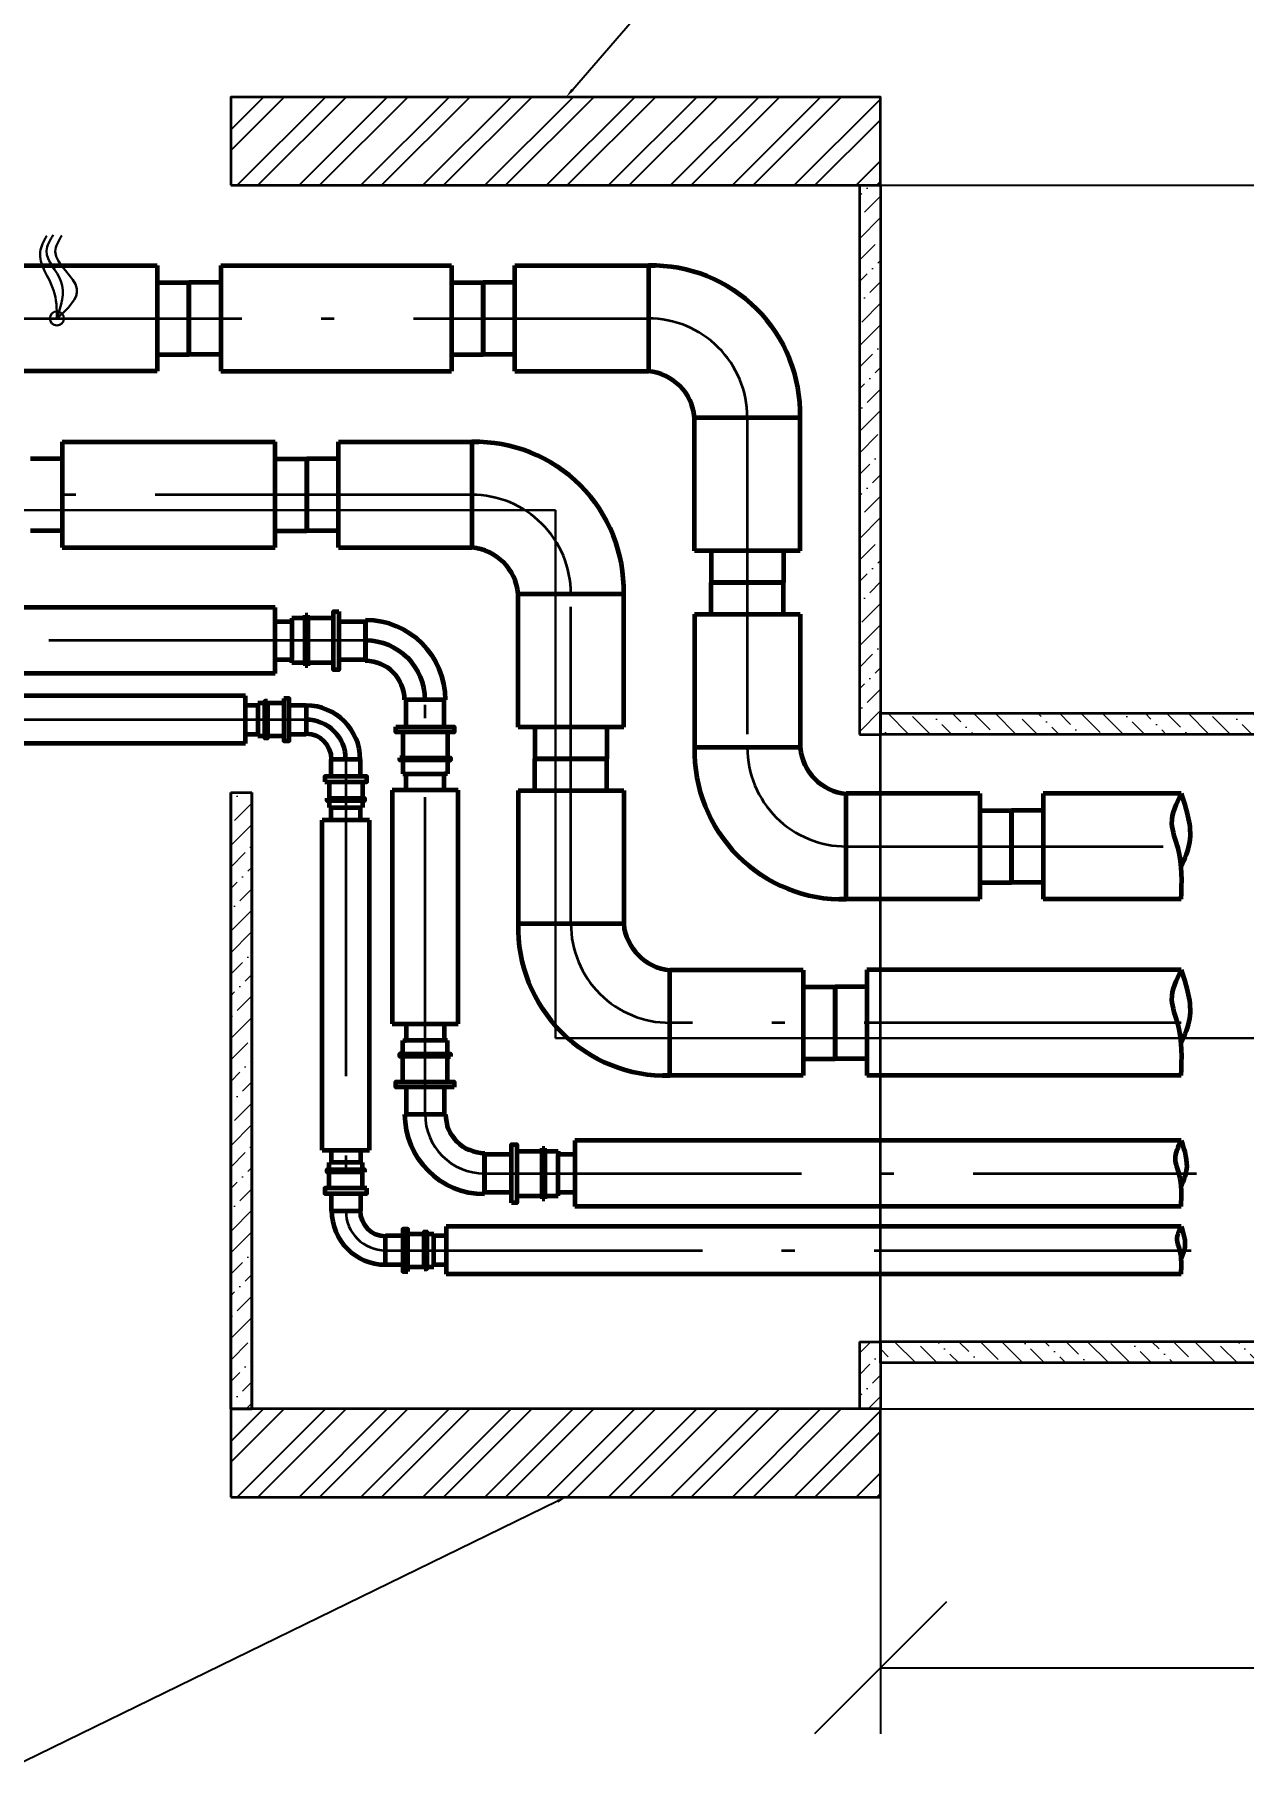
# Model space of a CAD drawing. Header units: millimetres. Extents: x 1601 to 14530, y 1157 to 12625.
# Drawn here: x 11886.09 to 11908.98, y 3051.37 to 3084.05 of the extents above; entities that cross this region are included whole.
import ezdxf
from ezdxf import colors
from ezdxf.entities.mleader import LeaderData, LeaderLine
from ezdxf.math import Vec2, Vec3

# ---------------------------------------------------------------- set-up
doc = ezdxf.new("R2010")
doc.units = ezdxf.units.MM
for name, pattern in [('ACAD_ISO04W100', [30, 24, -3, 0, -3]), ('ACAD_ISO10W100', [18.5, 12, -3, 0.5, -3]), ('осевая2', [28.575, 19.05, -3.175, 3.175, -3.175])]:
    doc.linetypes.add(name, pattern=pattern)
for name, color, linetype, lineweight in [('2 Рамка обычные', 1, 'Continuous', 60), ('Объекты проект.', 1, 'Continuous', 80), ('Осевая', 2, 'осевая2', 30), ('Размер 3.5', 250, 'Continuous', 35), ('таблица', 250, 'Continuous', 35), ('шриховка', 251, 'ACAD_ISO04W100', 15)]:
    doc.layers.add(name, color=color, linetype=linetype, lineweight=lineweight)
doc.styles.add('-ISOCPEUR-', font='isocpeur.TTF')
doc.styles.add('GOST', font='GOST Common.ttf')
doc.dimstyles.new('М 1 к 200', dxfattribs={"dimtxt": 3.5, "dimasz": 2.5, "dimexe": 1.25, "dimexo": 0, "dimtad": 1, "dimlfac": 0.2, "dimrnd": 0.1, "dimzin": 1, "dimtxsty": 'GOST', "dimblk": 'OBLIQUE', "dimcen": 2.5, "dimclrd": 256, "dimclre": 256, "dimclrt": 256, "dimadec": 0, "dimazin": 2, "dimtfac": 1, "dimtmove": 0, "dimatfit": 3, "dimldrblk": 'NONE', "dimfxl": 1.25, "dimlwd": -1, "dimlwe": -1, "dimarcsym": 0})
pattern_1 = [(45, (-5955.2925, -1907.5019), (0.152215341, 0.558122918), [0.71755, -0.14351, 0, -0.14351])]
pattern_2 = [(45, (-5904.34743, -1568.37626), (0.1522153413, 0.558122918), [0.71755, -0.14351, 0, -0.14351])]

# ---------------------------------------------------------------- blocks, each defined once
blk = doc.blocks.new('Лоток')
at = {"layer": 'шриховка'}
h = blk.add_hatch(dxfattribs=at)
h.set_pattern_fill('ANSI36', color=256, scale=0.0904)
h.set_pattern_definition(pattern_1)
h.paths.add_polyline_path([(30, 5.75), (30, 6.15), (0, 6.15), (0, 5.75)])
h = blk.add_hatch(dxfattribs=at)
h.set_pattern_fill('ANSI36', color=256, scale=0.0904)
h.set_pattern_definition(pattern_1)
h.paths.add_polyline_path([(30, -6.15), (30, -5.75), (0, -5.75), (0, -6.15)])
blk.add_lwpolyline([(0, -5.75), (30, -5.75), (30, -6.15), (0, -6.15)], close=True)
at = {"layer": 'таблица'}
for p, q in [((30, 5.75), (0, 5.75)), ((30, -5.75), (0, -5.75))]:
    blk.add_line(p, q, dxfattribs=at)
blk.add_lwpolyline([(30, 6.15), (0, 6.15), (0, -6.15), (30, -6.15)], close=True, dxfattribs=at)
blk = doc.blocks.new('_Oblique')
at = {"color": 0, "linetype": 'ByBlock', "lineweight": -2}
blk.add_line((-0.5, -0.5), (0.5, 0.5), dxfattribs=at)
blk = doc.blocks.new('*D269')
at = {"transparency": 16777216}
for p, q in [((11902.108, 3071.197), (11902.108, 3051.869)), ((11932.108, 3071.197), (11932.108, 3051.869)), ((11902.108, 3053.119), (11932.108, 3053.119))]:
    blk.add_line(p, q, dxfattribs=at)
at = {"layer": 'Defpoints', "color": 0, "transparency": 16777216}
for p in [(11902.108, 3071.197), (11932.108, 3071.197), (11932.108, 3053.119)]:
    blk.add_point(p, dxfattribs=at)
at = {"transparency": 16777216, "xscale": 2.5, "yscale": 2.5, "zscale": 2.5, "rotation": 180}
blk.add_blockref('_Oblique', (11902.108, 3053.119), dxfattribs=at)
at = {"transparency": 16777216, "xscale": 2.5, "yscale": 2.5, "zscale": 2.5}
blk.add_blockref('_Oblique', (11932.108, 3053.119), dxfattribs=at)
at = {"transparency": 16777216, "insert": (11917.108, 3055.494), "char_height": 3.5, "attachment_point": 5, "style": 'GOST'}
blk.add_mtext('6000', dxfattribs=at)
blk = doc.blocks.new('_None')
blk = doc.blocks.new('*D270')
at = {"transparency": 16777216}
for p, q in [((11912.257, 3081.197), (11912.257, 3094.397)), ((11902.108, 3081.197), (11913.507, 3081.197)), ((11912.257, 3058.026), (11912.257, 3081.197)), ((11902.108, 3058.026), (11913.507, 3058.026))]:
    blk.add_line(p, q, dxfattribs=at)
at = {"layer": 'Defpoints', "color": 0, "transparency": 16777216}
for p in [(11902.108, 3081.197), (11902.108, 3058.026), (11912.257, 3058.026)]:
    blk.add_point(p, dxfattribs=at)
at = {"transparency": 16777216, "xscale": 2.5, "yscale": 2.5, "zscale": 2.5}
for p, rotation in [((11912.257, 3081.197), 90), ((11912.257, 3058.026), 270)]:
    blk.add_blockref('_Oblique', p, dxfattribs=dict(at, rotation=rotation))
at = {"transparency": 16777216, "insert": (11909.882, 3089.047), "char_height": 3.5, "attachment_point": 5, "rotation": 90, "style": 'GOST'}
blk.add_mtext('4600', dxfattribs=at)

msp = doc.modelspace()

# ---------------------------------------------------------------- hatches: boundary and pattern name
h = msp.add_hatch()
h.set_pattern_fill('ANSI32', scale=0.087)
h.set_pattern_definition([(45, (202.55065, 19.17585), (-0.58596171, 0.58596171), []), (45, (202.9413, 19.17585), (-0.58596171, 0.58596171), [])])
h.paths.add_polyline_path([(11902.1083, 3081.1972), (11902.1083, 3082.8687), (11889.8083, 3082.8687), (11889.8083, 3081.1972)])
h = msp.add_hatch()
h.set_pattern_fill('ANSI32', scale=0.087)
h.set_pattern_definition([(45, (202.55065, -5.6666), (-0.58596171, 0.58596171), []), (45, (202.9413, -5.6666), (-0.58596171, 0.58596171), [])])
h.paths.add_polyline_path([(11902.1083, 3056.3547), (11902.1083, 3058.0262), (11889.8083, 3058.0262), (11889.8083, 3056.3547)])
at = {"layer": 'шриховка'}
h = msp.add_hatch(dxfattribs=at)
h.set_pattern_fill('ANSI36', color=256, scale=0.0904)
h.set_pattern_definition(pattern_2)
h.paths.add_polyline_path([(11901.7083, 3070.7972), (11902.1083, 3070.7972), (11902.1083, 3081.1972), (11901.7083, 3081.1972)])
h.paths.add_polyline_path([(11902.1083, 3059.2972), (11901.7083, 3059.2972), (11901.7083, 3058.0262), (11902.1083, 3058.0262)])
h = msp.add_hatch(dxfattribs=at)
h.set_pattern_fill('ANSI36', color=256, scale=0.0904)
h.set_pattern_definition(pattern_2)
h.paths.add_polyline_path([(11890.2083, 3069.6972), (11889.8083, 3069.6972), (11889.8083, 3058.0262), (11890.2083, 3058.0262)])

# ---------------------------------------------------------------- linework, layer by layer
msp.add_line((11889.8083, 3081.1972), (11902.1083, 3081.1972))
at = {"color": 3, "linetype": 'ACAD_ISO10W100', "lineweight": 35, "ltscale": 0.5}
for p, q in [((11884.0172, 3078.6757), (11897.7148, 3078.675)), ((11899.5868, 3076.8016), (11899.5868, 3070.5498)), ((11894.3748, 3075.3355), (11878.3681, 3075.3359)), ((11896.2468, 3067.2108), (11896.2468, 3073.462)), ((11892.3619, 3072.5757), (11867.375, 3072.5757)), ((11893.487, 3063.6071), (11893.4869, 3071.4507)), ((11891.2368, 3071.0757), (11867.5671, 3071.0757)), ((11891.9868, 3070.3257), (11891.9868, 3061.7761)), ((11901.4618, 3068.6763), (11908.273, 3068.6763)), ((11907.7993, 3065.3366), (11898.1188, 3065.3361)), ((11894.612, 3062.4821), (11908.0869, 3062.4821)), ((11892.7368, 3061.0261), (11908.0432, 3061.0261))]:
    msp.add_line(p, q, dxfattribs=at)
at = {"lineweight": 35}
msp.add_line((11889.8083, 3069.6972), (11890.2083, 3069.6972), dxfattribs=at)
at = {"color": 18, "lineweight": 35, "true_color": 0x000000}
msp.add_line((11901.2468, 3065.3366), (11901.2468, 3065.0516), dxfattribs=at)
at = {"lineweight": 35}
for points in [[(11889.8083, 3081.1972), (11902.1083, 3081.1972), (11902.1083, 3082.8687), (11889.8083, 3082.8687)], [(11889.8083, 3056.3547), (11902.1083, 3056.3547), (11902.1083, 3058.0262), (11889.8083, 3058.0262)]]:
    msp.add_lwpolyline(points, close=True, dxfattribs=at)
msp.add_lwpolyline([(11889.8083, 3069.6972), (11889.8083, 3058.0262), (11890.2083, 3058.0262), (11890.2083, 3069.6972)], dxfattribs=at)
at = {"lineweight": 30}
msp.add_circle((11886.5171, 3078.6755), 0.1327, dxfattribs=at)
at = {"color": 3, "linetype": 'ACAD_ISO10W100', "lineweight": 35, "ltscale": 0.5}
for centre, radius, start, end in [((11897.7133, 3076.8016), 1.8735, 359.9812, 90.0464), ((11894.3733, 3073.462), 1.8735, 359.9812, 90.0464), ((11901.4603, 3070.5498), 1.8735, 179.9812, 270.0464), ((11898.1203, 3067.2102), 1.8735, 179.9812, 270.0464), ((11894.612, 3063.6071), 1.125, 180, 270), ((11892.7368, 3061.7761), 0.75, 180, 270)]:
    msp.add_arc(centre, radius, start, end, dxfattribs=at)
at = {"lineweight": 30}
for points in [[(11886.5171, 3078.6755), (11886.4541, 3079.2132), (11886.1991, 3079.9366), (11886.3248, 3080.2423)], [(11886.5171, 3078.6755), (11886.5944, 3079.3833), (11886.3214, 3079.9535), (11886.4472, 3080.2592)], [(11886.5171, 3078.6755), (11886.8966, 3079.2373), (11886.486, 3079.9409), (11886.6117, 3080.2466)]]:
    msp.add_spline(points, degree=3, dxfattribs=at)
at = {"layer": '2 Рамка обычные'}
for p, q in [((11884.6172, 3079.6757), (11888.4172, 3079.6755)), ((11888.4172, 3079.6755), (11888.4172, 3077.6755)), ((11889.6172, 3079.6755), (11889.6172, 3077.6755)), ((11889.6172, 3079.6755), (11893.9868, 3079.6752)), ((11893.9868, 3079.6752), (11893.9868, 3077.6752)), ((11895.1868, 3077.6757), (11895.1868, 3079.6757)), ((11895.1868, 3079.6757), (11897.8438, 3079.6757)), ((11897.7148, 3079.6757), (11897.7148, 3077.6757)), ((11888.4172, 3079.358), (11889.0172, 3079.358)), ((11889.0172, 3077.9935), (11889.0172, 3079.3585)), ((11889.0172, 3077.9935), (11889.0172, 3079.3585)), ((11889.0172, 3077.9935), (11889.0172, 3079.3585)), ((11889.0172, 3077.9935), (11889.0172, 3079.3585)), ((11889.0172, 3079.358), (11889.0172, 3077.993)), ((11889.0172, 3079.358), (11889.0172, 3077.993)), ((11889.6172, 3079.358), (11889.0172, 3079.358)), ((11893.9868, 3079.3577), (11894.5868, 3079.3577)), ((11895.1868, 3079.3582), (11894.5868, 3079.3582)), ((11894.5868, 3077.9932), (11894.5868, 3079.3582)), ((11894.5868, 3077.9932), (11894.5868, 3079.3582)), ((11894.5868, 3079.3577), (11894.5868, 3077.9927)), ((11888.4172, 3077.993), (11889.0172, 3077.993)), ((11889.6172, 3077.993), (11889.0172, 3077.993)), ((11893.9868, 3077.9927), (11894.5868, 3077.9927)), ((11895.1868, 3077.9932), (11894.5868, 3077.9932)), ((11888.4172, 3077.6755), (11884.6172, 3077.6757)), ((11889.6172, 3077.6755), (11893.9868, 3077.6752)), ((11895.1868, 3077.6757), (11897.7148, 3077.6757)), ((11898.5868, 3076.8009), (11900.5868, 3076.8009)), ((11898.5868, 3074.2757), (11898.5868, 3076.8009)), ((11900.5868, 3074.2757), (11900.5868, 3076.9352)), ((11900.5868, 3074.2757), (11898.5868, 3074.2757)), ((11898.9043, 3074.2757), (11898.9043, 3073.6757)), ((11900.2693, 3074.2757), (11900.2693, 3073.6757)), ((11900.2693, 3073.6757), (11898.9043, 3073.6757)), ((11900.2693, 3073.6757), (11898.9043, 3073.6757)), ((11900.2693, 3073.6757), (11898.9043, 3073.6757)), ((11900.2693, 3073.6757), (11898.9043, 3073.6757)), ((11898.9043, 3073.6757), (11900.2693, 3073.6757)), ((11898.9043, 3073.6757), (11900.2693, 3073.6757)), ((11898.9043, 3073.0757), (11898.9043, 3073.6757)), ((11898.9043, 3073.6757), (11900.2693, 3073.6757)), ((11898.9043, 3073.6757), (11900.2693, 3073.6757)), ((11900.2693, 3073.0757), (11900.2693, 3073.6757)), ((11898.5868, 3073.0757), (11900.5868, 3073.0757)), ((11898.5868, 3073.0757), (11898.5868, 3070.4161)), ((11900.5868, 3073.0757), (11900.5868, 3070.5504)), ((11900.5868, 3070.5504), (11898.5868, 3070.5504)), ((11901.4588, 3067.6757), (11901.4588, 3069.6757)), ((11903.9868, 3069.6757), (11901.4588, 3069.6757)), ((11903.9868, 3069.6757), (11903.9868, 3067.6757)), ((11907.7993, 3069.6757), (11905.1868, 3069.6757)), ((11905.1868, 3069.6757), (11905.1868, 3067.6757)), ((11903.9868, 3069.3582), (11904.5868, 3069.3582)), ((11904.5868, 3067.9936), (11904.5868, 3069.3586)), ((11905.1868, 3069.3582), (11904.5868, 3069.3582)), ((11904.5868, 3069.3582), (11904.5868, 3067.9932)), ((11904.5868, 3069.3582), (11904.5868, 3067.9932)), ((11904.5868, 3069.3582), (11904.5868, 3067.9932)), ((11904.5868, 3069.3582), (11904.5868, 3067.9932)), ((11903.9868, 3067.9932), (11904.5868, 3067.9932)), ((11905.1868, 3067.9932), (11904.5868, 3067.9932)), ((11903.9868, 3067.6757), (11901.3298, 3067.6757)), ((11907.7993, 3067.6757), (11905.1868, 3067.6757))]:
    msp.add_line(p, q, dxfattribs=at)
at = {"layer": '2 Рамка обычные', "color": 5}
for p, q in [((11886.6189, 3076.3357), (11886.6189, 3074.3357)), ((11886.6189, 3076.3357), (11890.6468, 3076.3357)), ((11890.6468, 3074.3361), (11890.6468, 3076.3361)), ((11891.8468, 3074.3361), (11891.8468, 3076.3361)), ((11891.8468, 3076.3361), (11894.5038, 3076.3361)), ((11894.3748, 3076.3361), (11894.3748, 3074.3361)), ((11886.6189, 3076.0182), (11886.0189, 3076.0182)), ((11890.6468, 3076.0186), (11891.2468, 3076.0186)), ((11891.8468, 3076.0186), (11891.2468, 3076.0186)), ((11891.2468, 3074.6536), (11891.2468, 3076.0186)), ((11891.2468, 3074.6536), (11891.2468, 3076.0186)), ((11891.2468, 3074.6536), (11891.2468, 3076.0186)), ((11891.2468, 3074.6536), (11891.2468, 3076.0186)), ((11891.2468, 3076.0182), (11891.2468, 3074.6532)), ((11891.2468, 3076.0182), (11891.2468, 3074.6532)), ((11886.6189, 3074.6532), (11886.0189, 3074.6532)), ((11890.6468, 3074.6536), (11891.2468, 3074.6536)), ((11891.8468, 3074.6536), (11891.2468, 3074.6536)), ((11886.6189, 3074.3357), (11890.6468, 3074.3361)), ((11891.8468, 3074.3361), (11894.3748, 3074.3361)), ((11897.2468, 3070.9361), (11897.2468, 3073.5957)), ((11895.2468, 3073.4614), (11897.2468, 3073.4614)), ((11895.2468, 3070.9361), (11895.2468, 3073.4614)), ((11897.2468, 3070.9361), (11895.2468, 3070.9361)), ((11895.5643, 3070.9361), (11895.5643, 3070.3361)), ((11896.9293, 3070.9361), (11896.9293, 3070.3361)), ((11896.9293, 3070.3361), (11895.5643, 3070.3361)), ((11896.9293, 3070.3361), (11895.5643, 3070.3361)), ((11895.5643, 3070.3361), (11896.9293, 3070.3361)), ((11895.5643, 3070.3361), (11896.9293, 3070.3361)), ((11895.5643, 3069.7361), (11895.5643, 3070.3361)), ((11895.5643, 3070.3361), (11896.9293, 3070.3361)), ((11895.5643, 3070.3361), (11896.9293, 3070.3361)), ((11896.9293, 3069.7361), (11896.9293, 3070.3361)), ((11895.2468, 3069.7361), (11897.2468, 3069.7361)), ((11895.2468, 3069.7361), (11895.2468, 3067.0765)), ((11897.2468, 3069.7361), (11897.2468, 3067.2108)), ((11897.2468, 3067.2108), (11895.2468, 3067.2108)), ((11898.1188, 3064.3361), (11898.1188, 3066.3361)), ((11900.6468, 3066.3361), (11898.1188, 3066.3361)), ((11900.6468, 3066.3361), (11900.6468, 3064.3361)), ((11907.7993, 3066.3366), (11901.8468, 3066.3366)), ((11901.8468, 3066.3366), (11901.8468, 3064.3366)), ((11900.6468, 3066.0186), (11901.2468, 3066.0186)), ((11901.8468, 3066.0191), (11901.2468, 3066.0191)), ((11901.2468, 3066.0191), (11901.2468, 3064.6541)), ((11901.2468, 3066.0191), (11901.2468, 3064.6541)), ((11901.2468, 3066.0191), (11901.2468, 3064.6541)), ((11901.2468, 3064.6541), (11901.2468, 3066.0191)), ((11901.2468, 3066.0186), (11901.2468, 3064.6536)), ((11901.2468, 3066.0186), (11901.2468, 3064.6536)), ((11901.2468, 3066.0186), (11901.2468, 3064.6536)), ((11901.2468, 3066.0186), (11901.2468, 3064.6536)), ((11900.6468, 3064.6536), (11901.2468, 3064.6536)), ((11901.8468, 3064.6541), (11901.2468, 3064.6541)), ((11900.6468, 3064.3361), (11897.9898, 3064.3361)), ((11907.7993, 3064.3366), (11901.8468, 3064.3366))]:
    msp.add_line(p, q, dxfattribs=at)
at = {"layer": '2 Рамка обычные'}
for centre, radius, start, end in [((11897.7793, 3076.8681), 2.8083, 358.62986, 91.31538), ((11897.6272, 3076.7164), 0.9633, 5.03734, 84.78251), ((11901.3943, 3070.4832), 2.8083, 178.62986, 271.31538), ((11901.5464, 3070.635), 0.9633, 185.03734, 264.78251)]:
    msp.add_arc(centre, radius, start, end, dxfattribs=at)
at = {"layer": '2 Рамка обычные', "color": 5}
for centre, radius, start, end in [((11894.4393, 3073.5286), 2.8083, 358.62986, 91.31538), ((11894.2872, 3073.3768), 0.9633, 5.03734, 84.78251), ((11898.0543, 3067.1437), 2.8083, 178.62986, 271.31538), ((11898.2064, 3067.2954), 0.9633, 185.03734, 264.78251)]:
    msp.add_arc(centre, radius, start, end, dxfattribs=at)
for points in [[(11907.7993, 3064.3366), (11907.7415, 3065.3039), (11907.6258, 3065.7735), (11907.7993, 3066.3366)], [(11907.7993, 3066.3366), (11907.9563, 3065.4189), (11907.7988, 3064.956)]]:
    msp.add_spline(points, degree=3, dxfattribs=at)
at = {"layer": 'Объекты проект.', "color": 4, "lineweight": 60}
for p, q in [((11890.6519, 3073.2007), (11882.7412, 3073.2007)), ((11890.6519, 3071.9507), (11890.6519, 3073.2007)), ((11890.6519, 3072.9357), (11890.9648, 3072.9357)), ((11891.2183, 3072.9992), (11890.9648, 3072.9992)), ((11890.9648, 3072.9992), (11890.9648, 3072.9357)), ((11890.9648, 3072.9357), (11890.9648, 3072.2158)), ((11891.2683, 3073.0563), (11891.2183, 3073.0563)), ((11891.2183, 3072.9992), (11891.2183, 3073.0563)), ((11891.2183, 3072.1522), (11891.2183, 3072.9992)), ((11891.2683, 3072.9992), (11891.2683, 3073.0563)), ((11891.7519, 3072.9992), (11891.2683, 3072.9992)), ((11891.2683, 3072.9992), (11891.2683, 3072.1522)), ((11891.8519, 3072.9357), (11892.3619, 3072.9357)), ((11892.3619, 3072.9632), (11892.3619, 3072.1882)), ((11892.3619, 3072.1882), (11892.3619, 3072.9632)), ((11890.6519, 3072.2158), (11890.9648, 3072.2158)), ((11890.9648, 3072.1522), (11890.9648, 3072.2158)), ((11891.8519, 3072.2158), (11892.3619, 3072.2158)), ((11890.6519, 3071.9507), (11882.7412, 3071.9507)), ((11891.2183, 3072.1522), (11890.9648, 3072.1522)), ((11891.2183, 3072.1522), (11891.2183, 3072.0951)), ((11891.2683, 3072.0951), (11891.2183, 3072.0951)), ((11891.7519, 3072.1522), (11891.2683, 3072.1522)), ((11891.2683, 3072.1522), (11891.2683, 3072.0951)), ((11893.8744, 3071.4507), (11893.0994, 3071.4507)), ((11893.1269, 3070.9407), (11893.1269, 3071.4507)), ((11893.8468, 3070.9407), (11893.8468, 3071.4507)), ((11893.0634, 3070.8407), (11893.0634, 3070.3572)), ((11893.9104, 3070.8407), (11893.9104, 3070.3572)), ((11893.0634, 3070.3572), (11893.0062, 3070.3572)), ((11893.0062, 3070.3572), (11893.0062, 3070.3072)), ((11893.0634, 3070.3072), (11893.0062, 3070.3072)), ((11893.0634, 3070.3072), (11893.0634, 3070.0537)), ((11893.9104, 3070.3572), (11893.9675, 3070.3572)), ((11893.9104, 3070.3072), (11893.9675, 3070.3072)), ((11893.9104, 3070.3072), (11893.9104, 3070.0537)), ((11893.9675, 3070.3572), (11893.9675, 3070.3072)), ((11893.0634, 3070.0537), (11893.1269, 3070.0537)), ((11893.1269, 3069.7407), (11893.1269, 3070.0537)), ((11893.1269, 3070.0537), (11893.8468, 3070.0537)), ((11893.8468, 3069.7407), (11893.8468, 3070.0537)), ((11893.9104, 3070.0537), (11893.8468, 3070.0537)), ((11894.1119, 3069.7407), (11892.8619, 3069.7407)), ((11892.8619, 3069.7407), (11892.8619, 3065.3171)), ((11894.1119, 3065.3171), (11894.1119, 3069.7407)), ((11892.8619, 3065.3171), (11894.1119, 3065.3171)), ((11893.0635, 3064.7506), (11893.0635, 3065.0041)), ((11893.0635, 3065.0041), (11893.127, 3065.0041)), ((11893.127, 3065.3171), (11893.127, 3065.0041)), ((11893.8469, 3065.0041), (11893.127, 3065.0041)), ((11893.8469, 3065.3171), (11893.8469, 3065.0041)), ((11893.9105, 3065.0041), (11893.8469, 3065.0041)), ((11893.9105, 3064.7506), (11893.9105, 3065.0041)), ((11893.0063, 3064.7006), (11893.0063, 3064.7506)), ((11893.0635, 3064.7506), (11893.0063, 3064.7506)), ((11893.0635, 3064.7006), (11893.0063, 3064.7006)), ((11893.0635, 3064.2171), (11893.0635, 3064.7006)), ((11893.9105, 3064.7506), (11893.9676, 3064.7506)), ((11893.9105, 3064.2171), (11893.9105, 3064.7006)), ((11893.9105, 3064.7006), (11893.9676, 3064.7006)), ((11893.9676, 3064.7006), (11893.9676, 3064.7506)), ((11893.127, 3064.1171), (11893.127, 3063.6071)), ((11893.8469, 3064.1171), (11893.8469, 3063.6071)), ((11893.0995, 3063.6071), (11893.8745, 3063.6071)), ((11907.7993, 3063.1071), (11896.322, 3063.1071)), ((11896.322, 3063.1071), (11896.322, 3061.8571)), ((11896.322, 3063.1071), (11896.322, 3061.8571)), ((11894.612, 3062.0946), (11894.612, 3062.8696)), ((11894.612, 3062.8696), (11894.612, 3062.0946)), ((11895.122, 3062.842), (11894.612, 3062.842)), ((11895.222, 3062.9056), (11895.7055, 3062.9056)), ((11895.7055, 3062.9056), (11895.7055, 3062.9627)), ((11895.7055, 3062.9627), (11895.7555, 3062.9627)), ((11895.7055, 3062.0586), (11895.7055, 3062.9056)), ((11895.7555, 3062.9056), (11895.7555, 3062.9627)), ((11895.7555, 3062.9056), (11896.009, 3062.9056)), ((11895.7555, 3062.9056), (11895.7555, 3062.0586)), ((11896.009, 3062.9056), (11896.009, 3062.842)), ((11896.322, 3062.842), (11896.009, 3062.842)), ((11896.009, 3062.1221), (11896.009, 3062.842)), ((11895.122, 3062.1221), (11894.612, 3062.1221)), ((11895.222, 3062.0586), (11895.7055, 3062.0586)), ((11895.7055, 3062.0586), (11895.7055, 3062.0015)), ((11895.7555, 3062.0586), (11895.7555, 3062.0015)), ((11895.7555, 3062.0586), (11896.009, 3062.0586)), ((11896.322, 3062.1221), (11896.009, 3062.1221)), ((11896.009, 3062.0586), (11896.009, 3062.1221)), ((11895.7055, 3062.0015), (11895.7555, 3062.0015)), ((11907.7993, 3061.8571), (11896.322, 3061.8571))]:
    msp.add_line(p, q, dxfattribs=at)
at = {"layer": 'Объекты проект.', "color": 6, "lineweight": 60, "true_color": 0xff00ff}
for p, q in [((11890.0868, 3071.5257), (11880.4839, 3071.5257)), ((11890.0868, 3070.6257), (11890.0868, 3071.5257)), ((11890.0868, 3071.3507), (11890.3236, 3071.3507)), ((11890.4526, 3071.3898), (11890.3236, 3071.3898)), ((11890.3236, 3071.3898), (11890.3236, 3071.3507)), ((11890.3236, 3071.3507), (11890.3236, 3070.8007)), ((11890.5026, 3071.4266), (11890.4526, 3071.4266)), ((11890.4526, 3071.3898), (11890.4526, 3071.4266)), ((11890.5026, 3071.3898), (11890.5026, 3071.4266)), ((11890.811, 3071.3898), (11890.5026, 3071.3898)), ((11890.911, 3071.3507), (11891.2368, 3071.3507)), ((11891.2368, 3071.3457), (11891.2368, 3070.8057)), ((11890.0868, 3070.6257), (11880.4839, 3070.6257)), ((11890.0868, 3070.8007), (11890.3236, 3070.8007)), ((11890.3236, 3070.7615), (11890.3236, 3070.8007)), ((11890.4526, 3070.7615), (11890.3236, 3070.7615)), ((11890.4526, 3070.7615), (11890.4526, 3070.7248)), ((11890.5026, 3070.7248), (11890.4526, 3070.7248)), ((11890.811, 3070.7615), (11890.5026, 3070.7615)), ((11890.5026, 3070.7615), (11890.5026, 3070.7248)), ((11890.911, 3070.8007), (11891.2368, 3070.8007)), ((11891.7118, 3069.9999), (11891.7118, 3070.3257)), ((11892.2568, 3070.3257), (11891.7168, 3070.3257)), ((11892.2618, 3069.9999), (11892.2618, 3070.3257)), ((11891.6727, 3069.8999), (11891.6727, 3069.5915)), ((11892.3009, 3069.8999), (11892.3009, 3069.5915)), ((11891.6727, 3069.5915), (11891.6359, 3069.5915)), ((11891.6359, 3069.5915), (11891.6359, 3069.5415)), ((11892.3009, 3069.5915), (11892.3377, 3069.5915)), ((11892.3377, 3069.5915), (11892.3377, 3069.5415)), ((11891.6727, 3069.5415), (11891.6359, 3069.5415)), ((11891.6727, 3069.5415), (11891.6727, 3069.4125)), ((11891.6727, 3069.4125), (11891.7118, 3069.4125)), ((11891.7118, 3069.1757), (11891.7118, 3069.4125)), ((11891.7118, 3069.4125), (11892.2618, 3069.4125)), ((11892.2618, 3069.1757), (11892.2618, 3069.4125)), ((11892.3009, 3069.4125), (11892.2618, 3069.4125)), ((11892.3009, 3069.5415), (11892.3377, 3069.5415)), ((11892.3009, 3069.5415), (11892.3009, 3069.4125)), ((11891.5368, 3062.9261), (11891.5368, 3069.1757)), ((11892.4368, 3069.1757), (11891.5368, 3069.1757)), ((11892.4368, 3062.9261), (11892.4368, 3069.1757)), ((11891.5368, 3062.9261), (11892.4368, 3062.9261)), ((11891.7118, 3062.9261), (11891.7118, 3062.6893)), ((11892.2618, 3062.9261), (11892.2618, 3062.6893)), ((11891.6359, 3062.5103), (11891.6359, 3062.5603)), ((11891.6727, 3062.5603), (11891.6359, 3062.5603)), ((11891.6727, 3062.5103), (11891.6359, 3062.5103)), ((11891.6727, 3062.5603), (11891.6727, 3062.6893)), ((11891.6727, 3062.6893), (11891.7118, 3062.6893)), ((11891.6727, 3062.2019), (11891.6727, 3062.5103)), ((11892.2618, 3062.6893), (11891.7118, 3062.6893)), ((11892.3009, 3062.6893), (11892.2618, 3062.6893)), ((11892.3009, 3062.5603), (11892.3009, 3062.6893)), ((11892.3009, 3062.5603), (11892.3377, 3062.5603)), ((11892.3009, 3062.2019), (11892.3009, 3062.5103)), ((11892.3009, 3062.5103), (11892.3377, 3062.5103)), ((11892.3377, 3062.5103), (11892.3377, 3062.5603)), ((11891.7118, 3062.1019), (11891.7118, 3061.7761)), ((11892.2618, 3062.1019), (11892.2618, 3061.7761)), ((11891.7168, 3061.7761), (11892.2568, 3061.7761)), ((11907.7993, 3061.4761), (11893.8868, 3061.4761)), ((11893.8868, 3061.4761), (11893.8868, 3060.5761)), ((11893.8868, 3061.4761), (11893.8868, 3060.5761)), ((11893.0626, 3061.3011), (11892.7368, 3061.3011)), ((11892.7368, 3060.7561), (11892.7368, 3061.2961)), ((11893.1626, 3061.3403), (11893.471, 3061.3403)), ((11893.471, 3061.3403), (11893.471, 3061.377)), ((11893.471, 3061.377), (11893.521, 3061.377)), ((11893.521, 3061.3403), (11893.521, 3061.377)), ((11893.521, 3061.3403), (11893.65, 3061.3403)), ((11893.65, 3061.3403), (11893.65, 3061.3011)), ((11893.8868, 3061.3011), (11893.65, 3061.3011)), ((11893.65, 3060.7511), (11893.65, 3061.3011)), ((11893.0626, 3060.7511), (11892.7368, 3060.7511)), ((11893.8868, 3060.7511), (11893.65, 3060.7511)), ((11893.65, 3060.712), (11893.65, 3060.7511)), ((11893.1626, 3060.712), (11893.471, 3060.712)), ((11893.471, 3060.712), (11893.471, 3060.6752)), ((11893.471, 3060.6752), (11893.521, 3060.6752)), ((11893.521, 3060.712), (11893.521, 3060.6752)), ((11893.521, 3060.712), (11893.65, 3060.712)), ((11907.7993, 3060.5761), (11893.8868, 3060.5761))]:
    msp.add_line(p, q, dxfattribs=at)
at = {"layer": 'Объекты проект.', "color": 4, "lineweight": 60}
for points in [[(11891.8519, 3073.1281), (11891.8519, 3072.0233), (11891.7519, 3072.0233), (11891.7519, 3073.1281)], [(11892.9344, 3070.9407), (11894.0393, 3070.9407), (11894.0393, 3070.8407), (11892.9344, 3070.8407)], [(11893.0062, 3070.3572), (11893.9675, 3070.3572), (11893.9675, 3070.3072), (11893.0062, 3070.3072)], [(11893.9676, 3064.7006), (11893.0063, 3064.7006), (11893.0063, 3064.7506), (11893.9676, 3064.7506)], [(11894.0394, 3064.1171), (11892.9345, 3064.1171), (11892.9345, 3064.2171), (11894.0394, 3064.2171)], [(11895.122, 3061.9296), (11895.122, 3063.0345), (11895.222, 3063.0345), (11895.222, 3061.9296)]]:
    msp.add_lwpolyline(points, close=True, dxfattribs=at)
at = {"layer": 'Объекты проект.', "color": 6, "lineweight": 60, "true_color": 0xff00ff}
for points in [[(11890.5026, 3071.4266), (11890.5026, 3070.7248), (11890.4526, 3070.7248), (11890.4526, 3071.4266)], [(11890.811, 3071.4758), (11890.811, 3070.6755), (11890.911, 3070.6755), (11890.911, 3071.4758)], [(11891.5866, 3069.8999), (11892.387, 3069.8999), (11892.387, 3069.9999), (11891.5866, 3069.9999)], [(11891.6359, 3069.5915), (11892.3377, 3069.5915), (11892.3377, 3069.5415), (11891.6359, 3069.5415)], [(11892.3377, 3062.5103), (11891.6359, 3062.5103), (11891.6359, 3062.5603), (11892.3377, 3062.5603)], [(11892.387, 3062.2019), (11891.5866, 3062.2019), (11891.5866, 3062.1019), (11892.387, 3062.1019)], [(11893.1626, 3060.626), (11893.1626, 3061.4263), (11893.0626, 3061.4263), (11893.0626, 3060.626)], [(11893.471, 3060.6752), (11893.471, 3061.377), (11893.521, 3061.377), (11893.521, 3060.6752)]]:
    msp.add_lwpolyline(points, close=True, dxfattribs=at)
at = {"layer": 'Объекты проект.', "color": 4, "lineweight": 60}
for centre, radius, start, end in [((11892.3619, 3071.4507), 1.5125, 0, 90), ((11892.3619, 3071.4507), 1.125, 0, 90), ((11892.3619, 3071.4507), 0.7375, 0, 90), ((11894.612, 3063.6071), 1.5125, 180, 270), ((11894.612, 3063.6071), 0.7375, 180, 270)]:
    msp.add_arc(centre, radius, start, end, dxfattribs=at)
at = {"layer": 'Объекты проект.', "color": 6, "lineweight": 60, "true_color": 0xff00ff}
for centre, radius, start, end in [((11891.2368, 3070.3257), 1.02, 0, 90), ((11891.2368, 3070.3257), 0.75, 0, 90), ((11891.2368, 3070.3257), 0.48, 0, 90), ((11892.7368, 3061.7761), 1.02, 180, 270), ((11892.7368, 3061.7761), 0.48, 180, 270)]:
    msp.add_arc(centre, radius, start, end, dxfattribs=at)
at = {"layer": 'Объекты проект.', "lineweight": 60}
for points in [[(11907.7993, 3067.6757), (11907.7415, 3068.6429), (11907.6258, 3069.1126), (11907.7993, 3069.6757)], [(11907.7993, 3069.6757), (11907.9563, 3068.758), (11907.7988, 3068.2951)]]:
    msp.add_spline(points, degree=3, dxfattribs=at)
at = {"layer": 'Объекты проект.', "color": 4, "lineweight": 60}
for points in [[(11907.7993, 3061.8571), (11907.7634, 3062.4652), (11907.6915, 3062.7571), (11907.7993, 3063.1071)], [(11907.7993, 3063.1071), (11907.8969, 3062.5367), (11907.799, 3062.2489)]]:
    msp.add_spline(points, degree=3, dxfattribs=at)
at = {"layer": 'Объекты проект.', "color": 6, "lineweight": 60, "true_color": 0xff00ff}
for points in [[(11907.7993, 3060.5761), (11907.7743, 3061.0294), (11907.7243, 3061.2326), (11907.7993, 3061.4761)], [(11907.7993, 3061.4761), (11907.8672, 3061.0792), (11907.7991, 3060.879)]]:
    msp.add_spline(points, degree=3, dxfattribs=at)
at = {"layer": 'Осевая'}
msp.add_lwpolyline([(11474.1083, 3075.0472), (11664.9583, 3075.0472), (11664.9583, 3060.0472), (11684.9583, 3060.0472), (11684.9583, 3075.0472), (11895.9583, 3075.0472), (11895.9583, 3065.0472), (11932.1083, 3065.0472)], dxfattribs=at)
at = {"layer": 'таблица'}
for p, q in [((11901.7083, 3081.1972), (11901.7083, 3070.7972)), ((11901.7083, 3070.7972), (11902.1083, 3070.7972)), ((11890.2083, 3069.6972), (11890.2083, 3058.0262)), ((11901.7083, 3059.2972), (11901.7083, 3058.0262)), ((11901.7083, 3059.2972), (11902.1083, 3059.2972))]:
    msp.add_line(p, q, dxfattribs=at)
for points in [[(11902.1083, 3081.1972), (11902.1083, 3070.7972)], [(11902.1083, 3059.2972), (11902.1083, 3058.0262), (11889.8083, 3058.0262), (11889.8083, 3069.6972)]]:
    msp.add_lwpolyline(points, dxfattribs=at)

# ---------------------------------------------------------------- block references
at = {"xscale": -1, "rotation": 180}
msp.add_blockref('Лоток', (11902.1083, 3065.0472), dxfattribs=at)

# ---------------------------------------------------------------- dimensions: what is measured, and where the dimension line sits
dim = msp.add_linear_dim(base=(11932.1083, 3053.1192), p1=(11902.1083, 3071.1972), p2=(11932.1083, 3071.1972), text='6000', dimstyle='М 1 к 200')
dim.commit()
dim.dimension.update_dxf_attribs({"geometry": '*D269', "text_midpoint": (11917.1083, 3055.4942)})

# ---------------------------------------------------------------- next in the draw order: leaders
at = {"layer": 'Размер 3.5'}
ml = msp.add_multileader_mtext('Standard', dxfattribs=at)
ml.set_content('Заделка отверстия\\Pбетоном Б 15', color=256, style='-ISOCPEUR-')
ml.set_leader_properties()
ml.build(insert=Vec2(0, 0))
ml.multileader.update_dxf_attribs({"text_left_attachment_type": 6, "text_right_attachment_type": 6, "dogleg_length": 0.36, "arrow_head_size": 0.18})
ctx = ml.context
ctx.base_point, ctx.char_height, ctx.arrow_head_size, ctx.landing_gap_size, ctx.plane_origin = Vec3(11918.5947, 3108.4534), 3.5, 0.18, 0.09, Vec3(11886.2466, 3064.4636)
ctx.left_attachment, ctx.right_attachment = 6, 6
notes = []
notes.append((ctx, [(1, (1, 1, 0), (11918.2347, 3108.4534), (1, 0), 0.36, [(0, [(11896.1583, 3082.8687)], 0, [])])]))
ctx.mtext.insert, ctx.mtext.width, ctx.mtext.flow_direction = Vec3(11918.6847, 3112.6534), 44.240397, 5
ctx.mtext.has_bg_fill, ctx.mtext.bg_color, ctx.mtext.bg_scale_factor, ctx.mtext.bg_transparency, ctx.mtext.use_window_bg_color = 1, -1027028792, 1.5, 0, 1
ml = msp.add_multileader_mtext('Standard', dxfattribs=at)
ml.set_content('Заделка отверстия\\Pбетоном Б 15', color=256, style='-ISOCPEUR-')
ml.set_leader_properties()
ml.build(insert=Vec2(0, 0))
ml.multileader.update_dxf_attribs({"text_left_attachment_type": 6, "text_right_attachment_type": 6, "dogleg_length": 0.36, "arrow_head_size": 0.18})
ctx = ml.context
ctx.base_point, ctx.char_height, ctx.arrow_head_size, ctx.landing_gap_size, ctx.plane_origin = Vec3(11831.511, 3045.8304), 3.5, 0.18, 0.09, Vec3(11886.2466, 3037.9496)
ctx.left_attachment, ctx.right_attachment, ctx.text_align_type = 6, 6, 2
notes.append((ctx, [(0, (1, 1, 0), (11874.576, 3045.8304), (-1, 0), 0.36, [(0, [(11896.1583, 3056.3547)], 0, [])])]))
ctx.mtext.insert, ctx.mtext.width, ctx.mtext.alignment, ctx.mtext.flow_direction = Vec3(11874.126, 3050.0304), 44.240397, 3, 5
ctx.mtext.has_bg_fill, ctx.mtext.bg_color, ctx.mtext.bg_scale_factor, ctx.mtext.bg_transparency, ctx.mtext.use_window_bg_color = 1, -1027028792, 1.5, 0, 1
for ctx, leaders in notes:
    for number, flags, end, landing, length, lines in leaders:
        leader = LeaderData()
        leader.index, (leader.has_last_leader_line, leader.has_dogleg_vector, leader.attachment_direction) = number, flags
        leader.last_leader_point, leader.dogleg_vector, leader.dogleg_length = Vec3(end), Vec3(landing), length
        for number, points, colour, breaks in lines:
            line = LeaderLine()
            line.index, line.vertices, line.color, line.breaks = number, Vec3.list(points), colors.encode_raw_color(colour), breaks
            leader.lines.append(line)
        ctx.leaders.append(leader)

# ---------------------------------------------------------------- next in the draw order: dimensions: what is measured, and where the dimension line sits
dim = msp.add_linear_dim(base=(11912.2569, 3058.0262), p1=(11902.1083, 3081.1972), p2=(11902.1083, 3058.0262), angle=90, text='4600', dimstyle='М 1 к 200')
dim.commit()
dim.dimension.update_dxf_attribs({"geometry": '*D270', "text_midpoint": (11912.2569, 3089.0472), "dimtype": 160})

doc.saveas('drawing.dxf')
